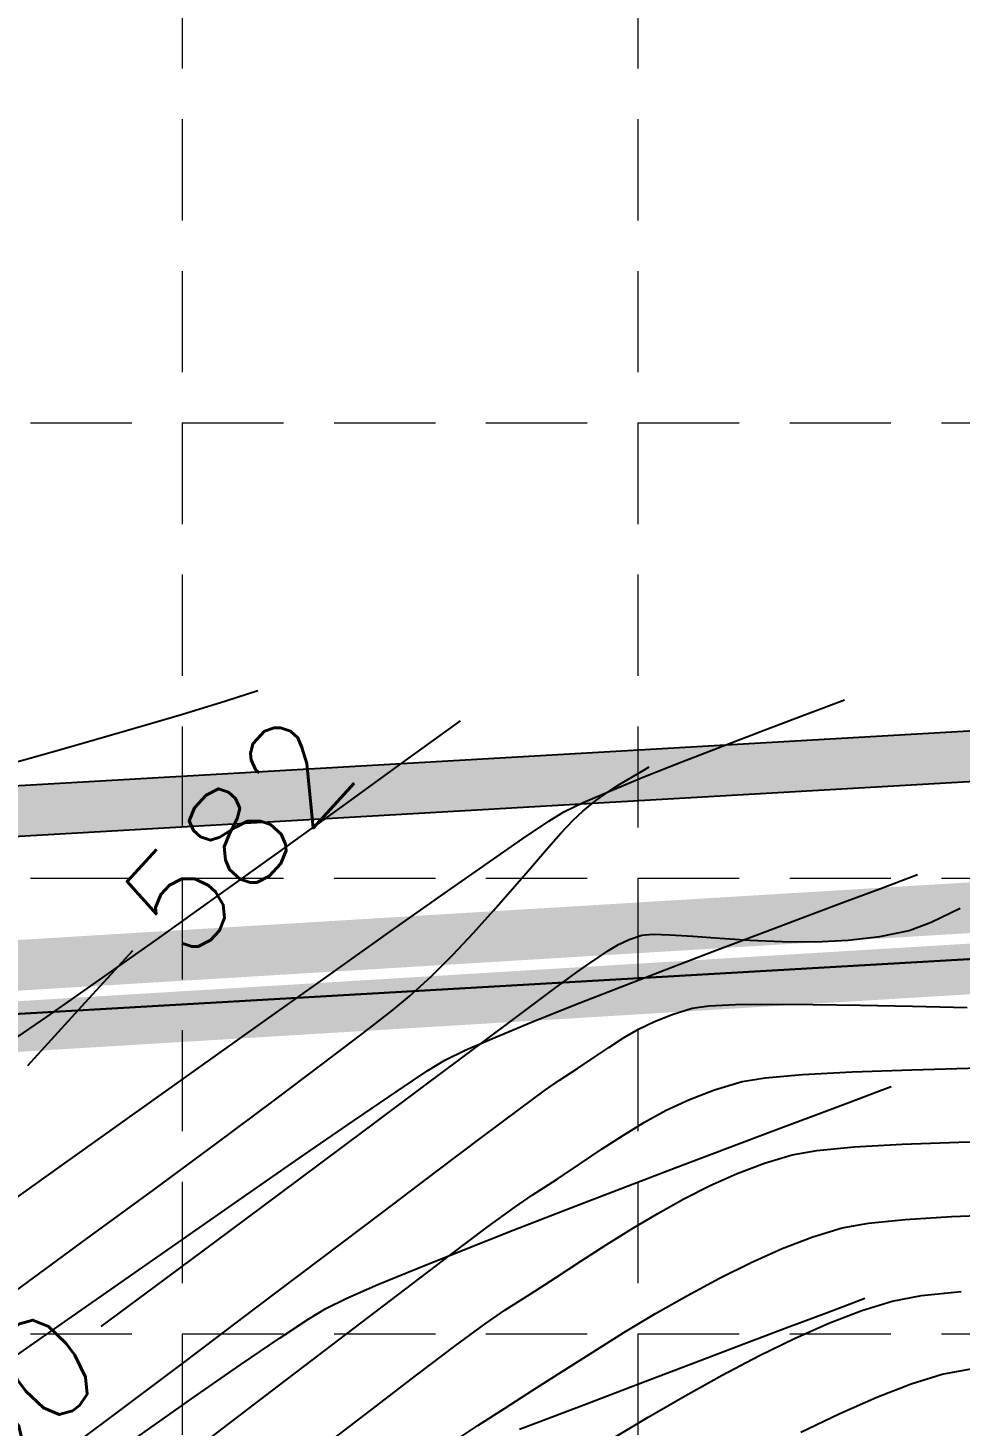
# Model space of a CAD drawing. Header units: inches. Extents: x 2547543 to 2548696, y 7125653 to 7126375.
# Drawn here: x 2547987.5 to 2548024.3, y 7125884.7 to 7125940 of the extents above; entities that cross this region are included whole.
import ezdxf

# ---------------------------------------------------------------- set-up
doc = ezdxf.new("R2010")
doc.units = ezdxf.units.IN
doc.header["$MEASUREMENT"] = 0
doc.linetypes.add('HIDDEN', pattern=[0.375, 0.25, -0.125])
doc.linetypes.add('XHFH001GR$0$HIDDEN2', pattern=[0.1875, 0.125, -0.0625])
for name, color, linetype in [('CONT-MJR', 6, 'Continuous'), ('CONT-MNR', 14, 'Continuous'), ('GRID', 254, 'HIDDEN'), ('LIMITS OF DISTURBANCE', 1, 'HIDDEN'), ('SILT FENCE', 200, 'Continuous'), ('V-AREA', 6, 'Continuous'), ('V-PROP-SUBD-N', 7, 'Continuous'), ('V-TOPO-MAJR-E', 6, 'Continuous'), ('V-TOPO-MINR-E', 14, 'Continuous'), ('XHFH001GR$0$C-GRAD-WALL-N', 7, 'XHFH001GR$0$HIDDEN2')]:
    doc.layers.add(name, color=color, linetype=linetype)
doc.styles.add('L80', font='simplex', dxfattribs={"height": 3.2})

msp = doc.modelspace()

# ---------------------------------------------------------------- linework, layer by layer
at = {"layer": 'CONT-MJR', "color": 35, "extrusion": (-0.4347600697752576, 0.9005463240328135, 0), "elevation": 5309428.501284964}
msp.add_lwpolyline([(-5392671.701529884, 580), (-5392672.969136029, 580)], dxfattribs=at)
at = {"layer": 'CONT-MJR', "color": 35, "extrusion": (0.2113056556409328, -0.9774200324804867, 0), "elevation": -6426590.10635131}
msp.add_lwpolyline([(3996230.744681876, 580), (3996231.922629985, 580)], dxfattribs=at)
at = {"layer": 'CONT-MJR', "color": 35, "extrusion": (0.3517979490255515, -0.9360759600916025, 0), "elevation": -5773998.705959109}
msp.add_lwpolyline([(4892020.944158146, 580), (4892021.875903749, 580)], dxfattribs=at)
at = {"layer": 'CONT-MJR', "color": 35, "extrusion": (-0.5218740527791674, 0.8530225513055603, 0), "elevation": 4748815.872571632}
msp.add_lwpolyline([(-5892334.501650505, 580.0000000000005), (-5892334.960147118, 580.0000000000005)], dxfattribs=at)
at = {"layer": 'CONT-MJR', "color": 35, "extrusion": (0.4333547295480655, -0.9012234342150248, 0), "elevation": -5317838.918176981}
msp.add_lwpolyline([(5384371.153113659, 580.0000000000009), (5384371.624703664, 580.0000000000009)], dxfattribs=at)
at = {"layer": 'CONT-MJR', "color": 35}
for points, elevation in [([(2548011.240538607, 7125903.961651502), (2548011.745017181, 7125904.128464855)], 580), ([(2548011.745017181, 7125904.128464855), (2548012.169217642, 7125904.165536607)], 580), ([(2548016.012407796, 7125903.928513281), (2548017.286728363, 7125903.876377023)], 580), ([(2548017.286728363, 7125903.876377023), (2548018.597228523, 7125903.868467456)], 580), ([(2548018.597228523, 7125903.868467456), (2548019.899293466, 7125903.925474013)], 580), ([(2548019.899293466, 7125903.925474013), (2548021.148308382, 7125904.068086124)], 580), ([(2548000.828652883, 7125896.432211549), (2548003.185428371, 7125898.193994399)], 580), ([(2547998.229898332, 7125894.492767653), (2548000.828652883, 7125896.432211549)], 580), ([(2547995.439964585, 7125892.415454492), (2547998.229898332, 7125894.492767653)], 580), ([(2548022.797217581, 7125889.882045952), (2548024.35780469, 7125890.043235066)], 575), ([(2548021.635331913, 7125889.664657511), (2548022.797217581, 7125889.882045952)], 575), ([(2548019.134973253, 7125888.795281838), (2548020.427776396, 7125889.291898263)], 575), ([(2548014.916180417, 7125886.738806086), (2548016.362065028, 7125887.501084089)], 575), ([(2548010.546127404, 7125884.203075462), (2548011.991101369, 7125885.072150113)], 575)]:
    msp.add_lwpolyline(points, dxfattribs=dict(at, elevation=elevation))
at = {"layer": 'CONT-MJR', "color": 35, "extrusion": (-0.0323900174540722, -0.9994753057326253, 0), "elevation": -7204695.403105236}
msp.add_lwpolyline([(2315867.081541475, 580), (2315867.765354372, 580)], dxfattribs=at)
at = {"layer": 'CONT-MJR', "color": 35, "extrusion": (-0.0674114161035524, -0.997725263275875, 0), "elevation": -7281459.742188994}
msp.add_lwpolyline([(2061849.504938281, 580.0000000000009), (2061850.405078796, 580.0000000000009)], dxfattribs=at)
at = {"layer": 'CONT-MJR', "color": 35, "extrusion": (-0.07331596851811906, -0.997308763001835, 0), "elevation": -7293536.68193019}
msp.add_lwpolyline([(2018713.882495819, 580.0000000000009), (2018714.953495086, 580.0000000000009)], dxfattribs=at)
at = {"layer": 'CONT-MJR', "color": 35, "extrusion": (-0.06327626065202714, -0.9979960495101655, 0), "elevation": -7272852.895191878}
msp.add_lwpolyline([(2092008.164186979, 580), (2092009.360109714, 580)], dxfattribs=at)
at = {"layer": 'CONT-MJR', "color": 35, "extrusion": (0.5477547637077868, -0.8366389417397607, 0), "elevation": -4566123.523727225}
msp.add_lwpolyline([(6035011.307177196, 580), (6035011.857019774, 580)], dxfattribs=at)
at = {"layer": 'CONT-MJR', "color": 35, "extrusion": (0.5590103361976035, -0.8291606864922156, 0), "elevation": -4484154.888877494}
msp.add_lwpolyline([(6096163.308250564, 580), (6096163.794017123, 580)], dxfattribs=at)
at = {"layer": 'CONT-MJR', "color": 35, "extrusion": (0.5956582478017615, -0.8032379795712696, 0), "elevation": -4206052.980610785}
msp.add_lwpolyline([(6291259.344050208, 580), (6291260.440687278, 580)], dxfattribs=at)
at = {"layer": 'CONT-MJR', "color": 35, "extrusion": (-0.5835900778920885, 0.8120484104940457, 0), "elevation": 4299585.061511949}
msp.add_lwpolyline([(-6227712.895364149, 580), (-6227713.36932867, 580)], dxfattribs=at)
at = {"layer": 'CONT-MJR', "color": 35, "extrusion": (0.598265907792944, -0.801297637318796, 0), "elevation": -4185581.952552832}
msp.add_lwpolyline([(6304895.610616269, 580), (6304897.265480855, 580)], dxfattribs=at)
at = {"layer": 'CONT-MJR', "color": 35, "extrusion": (-0.5990380774661885, 0.8007205391056313, 0), "elevation": 4179502.114094553}
msp.add_lwpolyline([(-6308925.416426188, 580.0000000000009), (-6308927.565013206, 580.0000000000009)], dxfattribs=at)
at = {"layer": 'CONT-MJR', "color": 35, "extrusion": (-0.5990890946993678, 0.8006823693652134, 0), "elevation": 4179100.128173343}
msp.add_lwpolyline([(-6309189.125618867, 580), (-6309191.703415798, 580)], dxfattribs=at)
at = {"layer": 'CONT-MJR', "color": 35, "extrusion": (0.5960744187501635, -0.8029291919662995, 0), "elevation": -4202792.1383247}
msp.add_lwpolyline([(6293418.449834188, 580), (6293422.099362817, 580)], dxfattribs=at)
at = {"layer": 'CONT-MJR', "color": 35, "extrusion": (0.5946633791142798, -0.8039747916075395, 0), "elevation": -4213838.285026281}
msp.add_lwpolyline([(6286025.065828465, 580.0000000000009), (6286027.716318477, 580.0000000000009)], dxfattribs=at)
at = {"layer": 'CONT-MJR', "color": 35, "extrusion": (0.2949558152458862, -0.9555108932150563, 0), "elevation": -6057311.399715356}
msp.add_lwpolyline([(4536483.760318616, 575.0000000000009), (4536485.024098575, 575.0000000000009)], dxfattribs=at)
at = {"layer": 'CONT-MJR', "color": 35, "extrusion": (0.4049933943672184, -0.9143196107045494, 0), "elevation": -5483408.95084056}
msp.add_lwpolyline([(5215640.266167482, 575), (5215641.754641008, 575)], dxfattribs=at)
at = {"layer": 'CONT-MJR', "color": 35, "extrusion": (0.4397647384531965, -0.898113007818722, 0), "elevation": -5279324.507938476}
msp.add_lwpolyline([(5422120.692066688, 575.0000000000009), (5422122.264215939, 575.0000000000009)], dxfattribs=at)
at = {"layer": 'CONT-MJR', "color": 35, "extrusion": (0.4869757878524902, -0.8734154693188382, 0), "elevation": -4983038.13902035}
msp.add_lwpolyline([(5695608.277944963, 575.0000000000005), (5695609.952624826, 575.0000000000005)], dxfattribs=at)
at = {"layer": 'CONT-MJR', "color": 35, "extrusion": (-0.5030188130785705, 0.8642754616955326, 0), "elevation": 4877029.643248066}
msp.add_lwpolyline([(-5786638.491142141, 575), (-5786640.183181099, 575)], dxfattribs=at)
at = {"layer": 'CONT-MNR', "color": 35, "extrusion": (0.5078202260944378, -0.8614630682562046, 0), "elevation": -4844776.917851213}
msp.add_lwpolyline([(5813699.091391183, 581), (5813699.686274259, 581)], dxfattribs=at)
at = {"layer": 'CONT-MNR', "color": 35}
for points, elevation in [([(2548011.859857641, 7125910.6777979), (2548012.036015042, 7125910.785080907)], 581), ([(2548015.438394483, 7125901.381345621), (2548016.826800257, 7125901.398382781)], 579), ([(2548016.826800257, 7125901.398382781), (2548018.493670653, 7125901.388438777)], 579), ([(2548018.493670653, 7125901.388438777), (2548020.382479841, 7125901.35916972)], 579), ([(2548022.436701992, 7125901.318231713), (2548024.599811272, 7125901.273280865)], 579), ([(2548011.614180091, 7125900.411308795), (2548012.244459626, 7125900.721191627)], 579), ([(2547999.113454368, 7125899.026529328), (2548000.69305603, 7125900.228934228)], 581), ([(2548010.438241764, 7125899.694021719), (2548011.021003516, 7125900.068403326)], 579), ([(2547997.178735644, 7125897.572756266), (2547999.113454368, 7125899.026529328)], 581), ([(2548008.485564065, 7125898.397485051), (2548009.197210176, 7125898.857016082)], 579), ([(2548014.607575143, 7125898.013181219), (2548015.701143074, 7125898.342941917)], 578), ([(2548011.010612403, 7125896.226170056), (2548011.845250088, 7125896.736481444)], 578), ([(2548020.13252162, 7125895.759195963), (2548022.022469383, 7125895.868186835)], 577), ([(2548022.022469383, 7125895.868186835), (2548024.261610586, 7125895.951047225)], 577), ([(2548024.261610586, 7125895.951047225), (2548026.780195332, 7125896.010937719)], 577), ([(2548008.40115791, 7125894.487458091), (2548009.314562988, 7125895.09834005)], 578), ([(2548001.501705216, 7125893.178521778), (2548003.637649383, 7125894.794686517)], 579), ([(2548007.409503685, 7125893.849689266), (2548008.40115791, 7125894.487458091)], 578), ([(2548014.447090686, 7125894.236863617), (2548015.507544989, 7125894.710437938)], 577), ([(2548005.634804084, 7125892.583204145), (2548006.724576172, 7125893.380509648)], 578), ([(2547999.098570544, 7125891.359783403), (2548001.501705216, 7125893.178521778)], 579), ([(2548011.345501529, 7125892.523373662), (2548012.36787988, 7125893.13316104)], 577), ([(2548019.657268967, 7125892.55741898), (2548020.693441408, 7125892.746967692)], 576), ([(2548010.332193313, 7125891.888522813), (2548011.345501529, 7125892.523373662)], 577), ([(2548002.417789374, 7125890.155042348), (2548004.184453218, 7125891.495479472)], 578), ([(2548008.325543587, 7125890.584312455), (2548009.326144307, 7125891.238778931)], 577), ([(2548013.548433989, 7125889.892484427), (2548014.809300632, 7125890.572036277)], 576), ([(2548000.37907835, 7125888.599599494), (2548002.417789374, 7125890.155042348)], 578), ([(2548006.333443306, 7125889.301893479), (2548007.328580228, 7125889.935293823)], 577), ([(2547993.695521079, 7125887.281810548), (2547996.479443216, 7125889.380277591)], 579), ([(2548011.035701888, 7125888.417932406), (2548012.287346281, 7125889.16947842)], 576), ([(2547998.112585943, 7125886.866857626), (2548000.37907835, 7125888.599599494)], 578), ([(2548022.378069537, 7125886.388829232), (2548023.61339486, 7125886.771896042)], 574), ([(2548021.020242683, 7125885.86623353), (2548022.378069537, 7125886.388829232)], 574), ([(2547987.838083767, 7125882.895217577), (2547990.79800198, 7125885.106188476)], 579), ([(2548005.257382926, 7125884.754097693), (2548006.316845053, 7125885.424631406)], 576)]:
    msp.add_lwpolyline(points, dxfattribs=dict(at, elevation=elevation))
at = {"layer": 'CONT-MNR', "color": 35, "extrusion": (0.5394200799509398, -0.8420368028451736, 0), "elevation": -4625830.322362055}
msp.add_lwpolyline([(5989377.366026243, 581), (5989377.918672618, 581)], dxfattribs=at)
at = {"layer": 'CONT-MNR', "color": 35, "extrusion": (0.5134141399170362, -0.8581409679844274, 0), "elevation": -4806850.573159136}
msp.add_lwpolyline([(5845095.516010588, 581), (5845096.070750784, 581)], dxfattribs=at)
at = {"layer": 'CONT-MNR', "color": 35, "extrusion": (0.6242650918951267, -0.7812125799301807, 0), "elevation": -3976216.456044488}
msp.add_lwpolyline([(6438993.258727072, 581.0000000000005), (6438993.925816417, 581.0000000000005)], dxfattribs=at)
at = {"layer": 'CONT-MNR', "color": 35, "extrusion": (-0.5799534976930053, 0.8146495814236017, 0), "elevation": 4327391.882839642}
msp.add_lwpolyline([(-6208431.329599555, 581.0000000000009), (-6208431.919276019, 581.0000000000009)], dxfattribs=at)
at = {"layer": 'CONT-MNR', "color": 35, "extrusion": (0.6887678639095358, -0.7249819512549919, 0), "elevation": -3411168.441452823}
msp.add_lwpolyline([(6755357.446686236, 581.0000000000009), (6755357.97388177, 581.0000000000009)], dxfattribs=at)
at = {"layer": 'CONT-MNR', "color": 35, "extrusion": (0.7323132911932247, -0.6809678726208361, 0), "elevation": -2986573.99525953}
msp.add_lwpolyline([(6953509.211579008, 581), (6953509.915093412, 581)], dxfattribs=at)
at = {"layer": 'CONT-MNR', "color": 35, "extrusion": (0.7503046297825262, -0.6610922496345772, 0), "elevation": -2799100.046886062}
msp.add_lwpolyline([(7031069.726491836, 581.0000000000005), (7031070.58080041, 581.0000000000005)], dxfattribs=at)
at = {"layer": 'CONT-MNR', "color": 35, "extrusion": (0.7569277813781389, -0.6534985338759134, 0), "elevation": -2728112.087586265}
msp.add_lwpolyline([(7058915.865569453, 581), (7058916.843881448, 581)], dxfattribs=at)
at = {"layer": 'CONT-MNR', "color": 35, "extrusion": (0.7568549875951773, -0.6535828392425126, 0), "elevation": -2728898.318862472}
msp.add_lwpolyline([(7058610.879374882, 581), (7058611.954551125, 581)], dxfattribs=at)
at = {"layer": 'CONT-MNR', "color": 35, "extrusion": (0.751786030542863, -0.6594071308991173, 0), "elevation": -2783317.409704495}
msp.add_lwpolyline([(7037329.157000971, 581), (7037330.301894018, 581)], dxfattribs=at)
at = {"layer": 'CONT-MNR', "color": 35, "extrusion": (0.7421336808927046, -0.6702518927124679, 0), "elevation": -2885190.396897609}
msp.add_lwpolyline([(6996178.758630553, 581.0000000000009), (6996179.946284257, 581.0000000000009)], dxfattribs=at)
at = {"layer": 'CONT-MNR', "color": 35, "extrusion": (0.7275106484558468, -0.6860963900089794, 0), "elevation": -3035356.328038818}
msp.add_lwpolyline([(6932347.085951814, 581.0000000000009), (6932348.289785953, 581.0000000000009)], dxfattribs=at)
at = {"layer": 'CONT-MNR', "color": 35, "extrusion": (0.7393023503403285, -0.6733736219820807, 0), "elevation": -2914659.268057806}
msp.add_lwpolyline([(6983944.586891189, 582), (6983947.575917468, 582)], dxfattribs=at)
at = {"layer": 'CONT-MNR', "color": 35, "extrusion": (0.7067799331954501, -0.7074334781675485, 0), "elevation": -3240224.306660327}
msp.add_lwpolyline([(6838987.810244042, 581.0000000000009), (6838989.004289852, 581.0000000000009)], dxfattribs=at)
at = {"layer": 'CONT-MNR', "color": 35, "extrusion": (0.6778255656209533, -0.7352227571223805, 0), "elevation": -3512023.826460305}
msp.add_lwpolyline([(6703467.828402357, 581.0000000000009), (6703468.987659606, 581.0000000000009)], dxfattribs=at)
at = {"layer": 'CONT-MNR', "color": 35, "extrusion": (-0.6340747251775793, 0.773271778154988, 0), "elevation": 3894634.664179699}
msp.add_lwpolyline([(-6488651.736069629, 581.0000000000005), (-6488652.642623133, 581.0000000000005)], dxfattribs=at)
at = {"layer": 'CONT-MNR', "color": 35, "extrusion": (0.7392685313198519, -0.6734107502855812, 0), "elevation": -2915010.011197537}
msp.add_lwpolyline([(6983795.037013136, 582.0000000000009), (6983798.198420413, 582.0000000000009)], dxfattribs=at)
at = {"layer": 'CONT-MNR', "color": 35, "extrusion": (0.6142318689101771, -0.789125599138129, 0), "elevation": -4058167.059876021}
msp.add_lwpolyline([(6387647.588797938, 581), (6387649.069381217, 581)], dxfattribs=at)
at = {"layer": 'CONT-MNR', "color": 35, "extrusion": (0.3687169009751313, -0.9295417402867369, 0), "elevation": -5684326.979063138}
msp.add_lwpolyline([(4995923.766561146, 579), (4995924.513241582, 579)], dxfattribs=at)
at = {"layer": 'CONT-MNR', "color": 35, "extrusion": (0.2916324859993321, -0.9565304454693795, 0), "elevation": -6073057.906935892}
msp.add_lwpolyline([(4515396.173750058, 579.0000000000009), (4515396.993953818, 579.0000000000009)], dxfattribs=at)
at = {"layer": 'CONT-MNR', "color": 35, "extrusion": (0.1405576022376882, -0.990072502624526, 0), "elevation": -6697016.170503185}
msp.add_lwpolyline([(3524317.915004625, 579), (3524318.58354055, 579)], dxfattribs=at)
at = {"layer": 'CONT-MNR', "color": 35, "extrusion": (0.04899527079671552, -0.998799010531927, 0), "elevation": -6992502.542437753}
msp.add_lwpolyline([(2894089.711856219, 579.0000000000005), (2894090.766538201, 579.0000000000005)], dxfattribs=at)
at = {"layer": 'CONT-MNR', "color": 35, "extrusion": (-0.01992475827905526, -0.9998014822991218, 0), "elevation": -7175255.431826234}
msp.add_lwpolyline([(2405532.693229873, 579.0000000000005), (2405534.747859904, 579.0000000000005)], dxfattribs=at)
at = {"layer": 'CONT-MNR', "color": 35, "extrusion": (-0.5004758881885585, 0.8657504752189706, 0), "elevation": 4894033.291732104}
msp.add_lwpolyline([(-5772282.918174032, 579), (-5772283.603332853, 579)], dxfattribs=at)
at = {"layer": 'CONT-MNR', "color": 35, "extrusion": (-0.5594372813669887, 0.8288726851674587, 0), "elevation": 4481011.581153072}
msp.add_lwpolyline([(-6098469.483186942, 579.0000000000005), (-6098470.205897532, 579.0000000000005)], dxfattribs=at)
at = {"layer": 'CONT-MNR', "color": 35, "extrusion": (0.558893041423012, -0.8292397531769298, 0), "elevation": -4485013.999553179}
msp.add_lwpolyline([(6095525.802857595, 579), (6095526.577056514, 579)], dxfattribs=at)
at = {"layer": 'CONT-MNR', "color": 35, "extrusion": (0.03679443056091606, -0.9993228556776325, 0), "elevation": -7027320.515320004}
msp.add_lwpolyline([(2808488.058426545, 578.0000000000009), (2808490.416457492, 578.0000000000009)], dxfattribs=at)
at = {"layer": 'CONT-MNR', "color": 35, "extrusion": (0.02597462986333963, -0.9996626023831554, 0), "elevation": -7057310.61057491}
msp.add_lwpolyline([(2732255.293752346, 578.0000000000009), (2732257.972432862, 578.0000000000009)], dxfattribs=at)
at = {"layer": 'CONT-MNR', "color": 35, "extrusion": (0.5726351512647965, -0.8198103338796991, 0), "elevation": -4382805.91988007}
msp.add_lwpolyline([(6169422.916785707, 579.0000000000009), (6169423.594020005, 579.0000000000009)], dxfattribs=at)
at = {"layer": 'CONT-MNR', "color": 35, "extrusion": (0.1602888983143924, -0.9870701439498403, 0), "elevation": -6625342.873515609}
msp.add_lwpolyline([(3657272.619804261, 578), (3657273.54875967, 578)], dxfattribs=at)
at = {"layer": 'CONT-MNR', "color": 35, "extrusion": (0.08533971723821708, -0.9963519120580344, 0), "elevation": -6882455.569773551}
msp.add_lwpolyline([(3146843.391748983, 578), (3146844.873171268, 578)], dxfattribs=at)
at = {"layer": 'CONT-MNR', "color": 35, "extrusion": (0.05397001602010379, -0.9985425566147844, 0), "elevation": -6977996.44710404}
msp.add_lwpolyline([(2928889.36457401, 578.0000000000009), (2928891.323276658, 578.0000000000009)], dxfattribs=at)
at = {"layer": 'CONT-MNR', "color": 35, "extrusion": (0.5935711994936009, -0.8047814803608044, 0), "elevation": -4222366.625584652}
msp.add_lwpolyline([(6280316.146886086, 579), (6280317.423239475, 579)], dxfattribs=at)
at = {"layer": 'CONT-MNR', "color": 35, "extrusion": (0.3582954023947678, -0.9336082715051166, 0), "elevation": -5739855.407878981}
msp.add_lwpolyline([(4932022.949373934, 578.0000000000009), (4932024.009604856, 578.0000000000009)], dxfattribs=at)
at = {"layer": 'CONT-MNR', "color": 35, "extrusion": (-0.5972937185181841, 0.8020225768759384, 0), "elevation": 4193228.024195123}
msp.add_lwpolyline([(-6299802.337068149, 581.0000000000009), (-6299805.122173477, 581.0000000000009)], dxfattribs=at)
at = {"layer": 'CONT-MNR', "color": 35, "extrusion": (0.5998661882836732, -0.8001003413035247, 0), "elevation": -4172969.63474731}
msp.add_lwpolyline([(6313244.20583937, 579), (6313246.015574404, 579)], dxfattribs=at)
at = {"layer": 'CONT-MNR', "color": 35, "extrusion": (0.4795245687658196, -0.8775284542110043, 0), "elevation": -5031342.866728053}
msp.add_lwpolyline([(5652995.455504664, 578), (5652996.435957471, 578)], dxfattribs=at)
at = {"layer": 'CONT-MNR', "color": 35, "extrusion": (-0.423718398890644, 0.9057939712989643, 0), "elevation": 5374954.865883405}
msp.add_lwpolyline([(-5327348.302602282, 578), (-5327349.309574606, 578)], dxfattribs=at)
at = {"layer": 'CONT-MNR', "color": 35, "extrusion": (-0.6024194014709043, 0.798179719569119, 0), "elevation": 4152777.882563503}
msp.add_lwpolyline([(-6326542.106119768, 579), (-6326544.383245796, 579)], dxfattribs=at)
at = {"layer": 'CONT-MNR', "color": 35, "extrusion": (-0.5481327107336514, 0.8363913745512799, 0), "elevation": 4563389.957289985}
msp.add_lwpolyline([(-6037070.248182116, 578), (-6037071.246395194, 578)], dxfattribs=at)
at = {"layer": 'CONT-MNR', "color": 35, "extrusion": (0.5946292894118189, -0.8040000050830818, 0), "elevation": -4214107.92366158}
msp.add_lwpolyline([(6285851.289329419, 581.0000000000009), (6285854.369674604, 581.0000000000009)], dxfattribs=at)
at = {"layer": 'CONT-MNR', "color": 35, "extrusion": (0.5590751070990387, -0.8291170150359951, 0), "elevation": -4483672.292966682}
msp.add_lwpolyline([(6096508.442455357, 578.0000000000009), (6096509.481093558, 578.0000000000009)], dxfattribs=at)
at = {"layer": 'CONT-MNR', "color": 35, "extrusion": (0.1712407581198116, -0.9852292133095486, 0), "elevation": -6584315.889417456}
msp.add_lwpolyline([(3730625.192754386, 577.0000000000005), (3730626.189792604, 577.0000000000005)], dxfattribs=at)
at = {"layer": 'CONT-MNR', "color": 35, "extrusion": (0.0935924841200835, -0.9956105899980332, 0), "elevation": -6856141.747286895}
msp.add_lwpolyline([(3203764.635660906, 577.0000000000005), (3203766.113150636, 577.0000000000005)], dxfattribs=at)
at = {"layer": 'CONT-MNR', "color": 35, "extrusion": (0.3541984836034275, -0.9351702701717118, 0), "elevation": -5761421.652604965}
msp.add_lwpolyline([(4906809.451347362, 577), (4906810.602761357, 577)], dxfattribs=at)
at = {"layer": 'CONT-MNR', "color": 35, "extrusion": (0.2901096180846236, -0.9569934218659989, 0), "elevation": -6080230.634940217}
msp.add_lwpolyline([(4505725.821264666, 577.0000000000005), (4505726.965361237, 577.0000000000005)], dxfattribs=at)
at = {"layer": 'CONT-MNR', "color": 35, "extrusion": (-0.5923577157811266, 0.805675081254575, 0), "elevation": 4231832.291533962}
msp.add_lwpolyline([(-6273929.071968061, 581), (-6273932.377716704, 581)], dxfattribs=at)
at = {"layer": 'CONT-MNR', "color": 35, "extrusion": (0.5651309691594911, -0.8250012046638807, 0), "elevation": -4438913.113542201}
msp.add_lwpolyline([(6129171.649521634, 578), (6129172.479735589, 578)], dxfattribs=at)
at = {"layer": 'CONT-MNR', "color": 35, "extrusion": (0.4514219113666188, -0.8923106286143344, 0), "elevation": -5208281.614039601}
msp.add_lwpolyline([(5490403.997420192, 577), (5490405.169603243, 577)], dxfattribs=at)
at = {"layer": 'CONT-MNR', "color": 35, "extrusion": (0.4859792919731779, -0.8739703243092691, 0), "elevation": -4989537.886100786}
msp.add_lwpolyline([(5689923.695030142, 577.0000000000009), (5689924.877289291, 577.0000000000009)], dxfattribs=at)
at = {"layer": 'CONT-MNR', "color": 35, "extrusion": (0.1010042212901159, -0.9948859971281018, 0), "elevation": -6832090.065022711}
msp.add_lwpolyline([(3254735.356201849, 576), (3254736.821431238, 576)], dxfattribs=at)
at = {"layer": 'CONT-MNR', "color": 35, "extrusion": (0.06086414505144893, -0.9981460593756588, 0), "elevation": -6957598.722835793}
msp.add_lwpolyline([(2977009.64817988, 576), (2977011.470239221, 576)], dxfattribs=at)
at = {"layer": 'CONT-MNR', "color": 35, "extrusion": (0.03690716872708411, -0.9993186983623146, 0), "elevation": -7026997.772709029}
msp.add_lwpolyline([(2809284.532453862, 576.0000000000009), (2809286.652906417, 576.0000000000009)], dxfattribs=at)
at = {"layer": 'CONT-MNR', "color": 35, "extrusion": (0.5999864167856797, -0.800010187230563, 0), "elevation": -4172017.888898209}
msp.add_lwpolyline([(6313867.409444952, 578.0000000000005), (6313869.222360449, 578.0000000000005)], dxfattribs=at)
at = {"layer": 'CONT-MNR', "color": 35, "extrusion": (0.357159949143855, -0.9340432381466927, 0), "elevation": -5745841.270233367}
msp.add_lwpolyline([(4925041.453868921, 576.0000000000009), (4925042.740979753, 576.0000000000009)], dxfattribs=at)
at = {"layer": 'CONT-MNR', "color": 35, "extrusion": (-0.293067129403195, 0.9560918667488869, 0), "elevation": 6066267.110855982}
msp.add_lwpolyline([(-4524504.530105074, 576.0000000000005), (-4524505.746869519, 576.0000000000005)], dxfattribs=at)
at = {"layer": 'CONT-MNR', "color": 35, "extrusion": (0.5902654442471852, -0.8072092079056539, 0), "elevation": -4248095.399084921}
msp.add_lwpolyline([(6262925.248487717, 581), (6262928.709799364, 581)], dxfattribs=at)
at = {"layer": 'CONT-MNR', "color": 35, "extrusion": (0.5425277289142987, -0.8400378940018677, 0), "elevation": -4603652.956144692}
msp.add_lwpolyline([(6006417.978496415, 577.0000000000005), (6006419.176119774, 577.0000000000005)], dxfattribs=at)
at = {"layer": 'CONT-MNR', "color": 35, "extrusion": (-0.4065090717926877, 0.913646744945905, 0), "elevation": 5474755.649945945}
msp.add_lwpolyline([(-5224725.99419786, 576), (-5224727.342017881, 576)], dxfattribs=at)
at = {"layer": 'CONT-MNR', "color": 35, "extrusion": (-0.602951288020432, 0.7977780043812327, 0), "elevation": 4148560.050087462}
msp.add_lwpolyline([(-6329299.726670107, 579), (-6329303.009697858, 579)], dxfattribs=at)
at = {"layer": 'CONT-MNR', "color": 35, "extrusion": (0.4447449321970594, -0.8956572699894938, 0), "elevation": -5249139.022394374}
msp.add_lwpolyline([(5451351.707294944, 576.0000000000005), (5451353.104013579, 576.0000000000005)], dxfattribs=at)
at = {"layer": 'CONT-MNR', "color": 35, "extrusion": (-0.5455746963706543, 0.8380621997680534, 0), "elevation": 4581810.669837016}
msp.add_lwpolyline([(-6023093.864633698, 577.0000000000009), (-6023095.054239146, 577.0000000000009)], dxfattribs=at)
at = {"layer": 'CONT-MNR', "color": 35, "extrusion": (0.4973749939370967, -0.8675356565617767, 0), "elevation": -4914645.343259412}
msp.add_lwpolyline([(5754730.595096183, 576.0000000000005), (5754732.048739845, 576.0000000000005)], dxfattribs=at)
at = {"layer": 'CONT-MNR', "color": 35, "extrusion": (0.5639425030473632, -0.825814054891702, 0), "elevation": -4447730.469643503}
msp.add_lwpolyline([(6122770.339466739, 577.0000000000009), (6122771.291458792, 577.0000000000009)], dxfattribs=at)
at = {"layer": 'CONT-MNR', "color": 35, "extrusion": (0.5916498461342568, -0.8061950505735633, 0), "elevation": -4237329.163306253}
msp.add_lwpolyline([(6270218.9931475, 577), (6270220.452443693, 577)], dxfattribs=at)
at = {"layer": 'CONT-MNR', "color": 35, "extrusion": (0.5274370435865252, -0.8495941178308064, 0), "elevation": -4710197.4764976}
msp.add_lwpolyline([(5923231.257446121, 576.0000000000009), (5923232.708182037, 576.0000000000009)], dxfattribs=at)
at = {"layer": 'CONT-MNR', "color": 35, "extrusion": (-0.6028680513187864, 0.7978409068850062, 0), "elevation": 4149214.43602478}
msp.add_lwpolyline([(-6328870.363966955, 577), (-6328872.271117253, 577)], dxfattribs=at)
at = {"layer": 'CONT-MNR', "color": 35, "extrusion": (0.6004384381980611, -0.7996709835515311, 0), "elevation": -4168451.936245606}
msp.add_lwpolyline([(6316209.631457127, 579), (6316213.254846193, 579)], dxfattribs=at)
at = {"layer": 'CONT-MNR', "color": 35, "extrusion": (0.5358024418052523, -0.8443433800033784, 0), "elevation": -4651466.191976553}
msp.add_lwpolyline([(5969461.78818387, 576.0000000000009), (5969463.213865235, 576.0000000000009)], dxfattribs=at)
at = {"layer": 'CONT-MNR', "color": 35, "extrusion": (-0.6072042361435953, 0.7945457920153332, 0), "elevation": 4114688.176790984}
msp.add_lwpolyline([(-6351366.786721358, 578), (-6351369.870254135, 578)], dxfattribs=at)
at = {"layer": 'CONT-MNR', "color": 35, "extrusion": (0.6082818722244722, -0.793721086984018, 0), "elevation": -4106062.634879512}
msp.add_lwpolyline([(6356949.030847874, 577), (6356951.325789904, 577)], dxfattribs=at)
at = {"layer": 'CONT-MNR', "color": 35, "extrusion": (-0.5400120423134991, 0.8416572902057012, 0), "elevation": 4621599.321609885}
msp.add_lwpolyline([(-5992613.360786006, 576.0000000000009), (-5992614.745349753, 576.0000000000009)], dxfattribs=at)
at = {"layer": 'CONT-MNR', "color": 35, "extrusion": (0.1904274949077181, -0.9817012626981647, 0), "elevation": -6510278.288149997}
msp.add_lwpolyline([(3858362.765622684, 574), (3858363.989837938, 574)], dxfattribs=at)
at = {"layer": 'CONT-MNR', "color": 35, "extrusion": (0.5398760186567698, -0.8417445482326067, 0), "elevation": -4622567.701663072}
msp.add_lwpolyline([(5991865.078520875, 576), (5991866.405796878, 576)], dxfattribs=at)
at = {"layer": 'CONT-MNR', "color": 35, "extrusion": (0.4034146670734867, -0.9150172710883592, 0), "elevation": -5492399.587830668}
msp.add_lwpolyline([(5206168.520955076, 574.0000000000005), (5206170.114948501, 574.0000000000005)], dxfattribs=at)
at = {"layer": 'CONT-MNR', "color": 35, "extrusion": (0.6063253116707384, -0.7952167103547196, 0), "elevation": -4121708.559462743}
msp.add_lwpolyline([(6346809.91298716, 578.0000000000009), (6346813.169027609, 578.0000000000009)], dxfattribs=at)
at = {"layer": 'CONT-MNR', "color": 35, "extrusion": (-0.6108773325223451, 0.7917252582874846, 0), "elevation": 4085227.35289179}
msp.add_lwpolyline([(-6370355.987304052, 577), (-6370358.609806523, 577)], dxfattribs=at)
at = {"layer": 'CONT-MNR', "color": 35, "extrusion": (0.4357878641739455, -0.9000494083319598, 0), "elevation": -5303252.776304954}
msp.add_lwpolyline([(5398716.09252833, 574), (5398717.800700445, 574)], dxfattribs=at)
at = {"layer": 'CONT-MNR', "color": 35, "extrusion": (0.5621518475520181, -0.8270340381712549, 0), "elevation": -4460983.380714327}
msp.add_lwpolyline([(6113115.353106111, 576), (6113116.357253766, 576)], dxfattribs=at)
at = {"layer": 'GRID', "color": 252, "linetype": 'HIDDEN', "lineweight": 0, "ltscale": 16}
for p, q in [((2547993.583313596, 7126356.376313465), (2547993.583313596, 7125726.296813901)), ((2548011.583313596, 7126356.376313465), (2548011.583313596, 7125726.296813901)), ((2547561.583313602, 7125924.376313471), (2548677.583313586, 7125924.376313471)), ((2547561.583313602, 7125906.376313471), (2548677.583313586, 7125906.376313471)), ((2547561.583313602, 7125888.376313471), (2548677.583313586, 7125888.376313471))]:
    msp.add_line(p, q, dxfattribs=at)
at = {"layer": 'LIMITS OF DISTURBANCE', "color": 1, "ltscale": 60, "const_width": 2}
msp.add_lwpolyline([(2547967.954697454, 7126013.196141268), (2547973.363180194, 7125907.08563582), (2547973.905160983, 7125899.71725772), (2547973.905160983, 7125899.71725772), (2548217.576583167, 7125914.470785707), (2548235.181018622, 7125907.431437847), (2548305.145239341, 7125928.501275192), (2548299.352715652, 7125944.690279533), (2548299.352715652, 7125944.690279533), (2548297.334525043, 7126023.04580101), (2548289.109176521, 7126123.768545461), (2548242.752504996, 7126178.872915617), (2548190.989095759, 7126165.783801441), (2548158.767342761, 7126105.378208232), (2548157.321084304, 7126106.061658075, 0.5593995445289427), (2548084.211959569, 7126057.953686372), (2548033.93825647, 7126055.827996069), (2548036.387905852, 7126016.034942284), (2547967.954697454, 7126013.196141268)], format="xyb", close=True, dxfattribs=at)
at = {"layer": 'SILT FENCE', "ltscale": 60, "const_width": 2}
msp.add_lwpolyline([(2547975.841348776, 7125907.322654696), (2547976.012900911, 7125902.263686043), (2548118.600467875, 7125910.896980291), (2548218.604574398, 7125916.866866249), (2548235.222198039, 7125910.071090102), (2548302.284378363, 7125930.185571211), (2548299.393388013, 7125938.306453394)], dxfattribs=at)
at = {"layer": 'V-AREA', "color": 7}
for p, q in [((2548048.266710839, 7125904.527087063), (2547975.737416676, 7125900.366204984)), ((2547975.737416675, 7125900.366204984), (2548048.266710839, 7125904.527087063))]:
    msp.add_line(p, q, dxfattribs=at)
at = {"layer": 'V-PROP-SUBD-N'}
msp.add_line((2547975.737416676, 7125900.366204983), (2548233.222309056, 7125915.13767473), dxfattribs=at)
at = {"layer": 'V-TOPO-MAJR-E', "color": 35, "extrusion": (0.5862127624046685, -0.8101571435183965, 0), "elevation": -4279436.193932086}
msp.add_lwpolyline([(6241582.155456921, 580), (6241585.009388251, 580)], dxfattribs=at)
at = {"layer": 'V-TOPO-MAJR-E', "color": 35, "elevation": 580}
for points in [[(2547999.84769412, 7125909.177392645), (2548002.257320927, 7125910.919871345)], [(2547997.394776106, 7125907.407712327), (2547999.84769412, 7125909.177392645)]]:
    msp.add_lwpolyline(points, dxfattribs=at)
at = {"layer": 'V-TOPO-MAJR-E', "color": 35, "extrusion": (0.5835096645403776, -0.8121061946494288, 0), "elevation": -4300212.443225871}
msp.add_lwpolyline([(6227277.302264418, 580), (6227280.309268292, 580)], dxfattribs=at)
at = {"layer": 'V-TOPO-MAJR-E', "color": 35, "extrusion": (-0.5811259819471167, 0.8138136107893499, 0), "elevation": 4318452.940766159}
msp.add_lwpolyline([(-6214638.972020958, 580), (-6214641.892704709, 580)], dxfattribs=at)
at = {"layer": 'V-TOPO-MAJR-E', "color": 35, "extrusion": (0.5776736557679287, -0.8162678159965127, 0), "elevation": -4344737.87283433}
msp.add_lwpolyline([(6196288.558162963, 580), (6196291.323891462, 580)], dxfattribs=at)
at = {"layer": 'V-TOPO-MAJR-E', "color": 35, "extrusion": (-0.5726666080877026, 0.8197883604817318, 0), "elevation": 4382582.838095925}
msp.add_lwpolyline([(-6169576.596367608, 580.0000000000009), (-6169579.138554699, 580.0000000000009)], dxfattribs=at)
at = {"layer": 'V-TOPO-MAJR-E', "color": 35, "extrusion": (0.5651603467067197, -0.8249810800923502, 0), "elevation": -4438711.509136532}
msp.add_lwpolyline([(6129316.459939539, 580.0000000000009), (6129318.710091583, 580.0000000000009)], dxfattribs=at)
at = {"layer": 'V-TOPO-MINR-E', "color": 35, "extrusion": (-0.3088613936525664, 0.9511070599627544, 0), "elevation": 5990529.147131786}
msp.add_lwpolyline([(-4624335.86608226, 581), (-4624337.196007032, 581)], dxfattribs=at)
at = {"layer": 'V-TOPO-MINR-E', "color": 35}
for points, elevation in [([(2547993.556663702, 7125912.852392978), (2547995.308770373, 7125913.385065413)], 581), ([(2548018.206417836, 7125912.849955419), (2548019.746384112, 7125913.427539122)], 579), ([(2548016.576736019, 7125912.233607902), (2548018.206417836, 7125912.849955419)], 579), ([(2548014.924210277, 7125911.601260165), (2548016.576736019, 7125912.233607902)], 579), ([(2548013.315712225, 7125910.975675802), (2548014.924210277, 7125911.601260165)], 579), ([(2547985.955956568, 7125910.676760851), (2547988.822372015, 7125911.482856169)], 581), ([(2548011.818113478, 7125910.379618409), (2548013.315712225, 7125910.975675802)], 579), ([(2548008.659429224, 7125908.996243997), (2548009.423100362, 7125909.367138912)], 579), ([(2548008.066853588, 7125908.628782646), (2548008.659429224, 7125908.996243997)], 579), ([(2548007.025027399, 7125907.928372243), (2548008.066853588, 7125908.628782646)], 579), ([(2548005.583679398, 7125906.93205656), (2548007.025027399, 7125907.928372243)], 579), ([(2548003.792538324, 7125905.676879364), (2548005.583679398, 7125906.93205656)], 579), ([(2548022.085836441, 7125906.315828278), (2548022.630709078, 7125906.523762393)], 578), ([(2548016.575509933, 7125904.24719712), (2548018.314327627, 7125904.901673497)], 578), ([(2547999.359791915, 7125902.538115515), (2548001.701332917, 7125904.199884426)], 579), ([(2548014.711192633, 7125903.541354704), (2548016.575509933, 7125904.24719712)], 578), ([(2548009.057189727, 7125901.356709286), (2548010.882837866, 7125902.072002977)], 578), ([(2548003.28981096, 7125898.773469717), (2548003.959334278, 7125899.187264546)], 578), ([(2548000.352683033, 7125896.793906135), (2548002.067612075, 7125897.961389706)], 578), ([(2548021.024066122, 7125897.936129984), (2548021.589756658, 7125898.152560906)], 577), ([(2547988.484846755, 7125894.784175533), (2547991.330442739, 7125896.81460264)], 579), ([(2547998.204969243, 7125895.31390063), (2548000.352683033, 7125896.793906135)], 578), ([(2548015.10931945, 7125895.707373006), (2548016.997912153, 7125896.420230723)], 577), ([(2548006.660796986, 7125892.468639255), (2548008.769158706, 7125893.287631604)], 577), ([(2548000.091031329, 7125889.78109738), (2548001.316028916, 7125890.315932199)], 577), ([(2548019.970408863, 7125889.559612606), (2548020.548804237, 7125889.781359418)], 576), ([(2547995.901857838, 7125887.154638988), (2547997.446200875, 7125888.210654968)], 577), ([(2548011.579877839, 7125886.384985153), (2548013.767038357, 7125887.215200108)], 576), ([(2547994.002643289, 7125885.835749723), (2547995.901857838, 7125887.154638988)], 577), ([(2548009.272641911, 7125885.505223253), (2548011.579877839, 7125886.384985153)], 576)]:
    msp.add_lwpolyline(points, dxfattribs=dict(at, elevation=elevation))
at = {"layer": 'V-TOPO-MINR-E', "color": 35, "extrusion": (-0.2811950578398101, 0.9596506340572417, 0), "elevation": 6121903.591494059}
msp.add_lwpolyline([(-4448952.835768393, 581.0000000000009), (-4448955.10891618, 581.0000000000009)], dxfattribs=at)
at = {"layer": 'V-TOPO-MINR-E', "color": 35, "extrusion": (0.2750516014266385, -0.9614294651988994, 0), "elevation": -6150232.860006507}
msp.add_lwpolyline([(4409704.895809962, 581.0000000000009), (4409707.551089487, 581.0000000000009)], dxfattribs=at)
at = {"layer": 'V-TOPO-MINR-E', "color": 35, "extrusion": (0.3809344735143838, -0.924602037034485, 0), "elevation": -5618005.712278878}
msp.add_lwpolyline([(5070400.408731258, 579.0000000000005), (5070401.836186285, 579.0000000000005)], dxfattribs=at)
at = {"layer": 'V-TOPO-MINR-E', "color": 35, "extrusion": (0.3996156236281112, -0.9166827986562832, 0), "elevation": -5513974.167017369}
msp.add_lwpolyline([(5183341.124636839, 579), (5183342.297545604, 579)], dxfattribs=at)
at = {"layer": 'V-TOPO-MINR-E', "color": 35, "extrusion": (-0.3506956028269194, 0.9364895056314639, 0), "elevation": 5779756.340500373}
msp.add_lwpolyline([(-4885217.575813305, 578), (-4885218.942870259, 578)], dxfattribs=at)
at = {"layer": 'V-TOPO-MINR-E', "color": 35, "extrusion": (0.3515998218997434, -0.9361503966991996, 0), "elevation": -5775035.91282727}
msp.add_lwpolyline([(4890798.266222804, 578.0000000000009), (4890799.277973585, 578.0000000000009)], dxfattribs=at)
at = {"layer": 'V-TOPO-MINR-E', "color": 35, "extrusion": (0.5769047539388467, -0.8168114255339226, 0), "elevation": -4350565.673182535}
msp.add_lwpolyline([(6192204.910954718, 579), (6192207.47116059, 579)], dxfattribs=at)
at = {"layer": 'V-TOPO-MINR-E', "color": 35, "extrusion": (0.3511001767059203, -0.9363379015702995, 0), "elevation": -5777645.162012125}
msp.add_lwpolyline([(4887712.591767373, 578.0000000000009), (4887714.240876549, 578.0000000000009)], dxfattribs=at)
at = {"layer": 'V-TOPO-MINR-E', "color": 35, "extrusion": (0.3566048352032591, -0.9342553138782013, 0), "elevation": -5748778.883513799}
msp.add_lwpolyline([(4921625.886031888, 578.0000000000005), (4921627.941810663, 578.0000000000005)], dxfattribs=at)
at = {"layer": 'V-TOPO-MINR-E', "color": 35, "extrusion": (0.3600471878063002, -0.9329340933596406, 0), "elevation": -5730592.836048062}
msp.add_lwpolyline([(4942787.224458603, 578.0000000000005), (4942789.269332442, 578.0000000000005)], dxfattribs=at)
at = {"layer": 'V-TOPO-MINR-E', "color": 35, "extrusion": (0.5798961006440199, -0.8146904396504606, 0), "elevation": -4327829.778496871}
msp.add_lwpolyline([(6208110.693695443, 579), (6208113.814080479, 579)], dxfattribs=at)
at = {"layer": 'V-TOPO-MINR-E', "color": 35, "extrusion": (-0.3716205119094698, 0.9283847236615561, 0), "elevation": 5668685.531705249}
msp.add_lwpolyline([(-5013661.990913576, 578.0000000000009), (-5013663.794442918, 578.0000000000009)], dxfattribs=at)
at = {"layer": 'V-TOPO-MINR-E', "color": 35, "extrusion": (0.5805564203117529, -0.8142200211458838, 0), "elevation": -4322795.130520343}
msp.add_lwpolyline([(6211614.13375253, 579), (6211617.441244241, 579)], dxfattribs=at)
at = {"layer": 'V-TOPO-MINR-E', "color": 35, "extrusion": (0.3820498176634677, -0.9241417298354789, 0), "elevation": -5611876.431028393}
msp.add_lwpolyline([(5077167.435112866, 578.0000000000009), (5077169.0083514, 578.0000000000009)], dxfattribs=at)
at = {"layer": 'V-TOPO-MINR-E', "color": 35, "extrusion": (0.3997780150955572, -0.9166119891460379, 0), "elevation": -5513048.699040153}
msp.add_lwpolyline([(5184309.704647075, 578.0000000000005), (5184310.974788661, 578.0000000000005)], dxfattribs=at)
at = {"layer": 'V-TOPO-MINR-E', "color": 35, "extrusion": (0.4361889758170349, -0.8998550868754848, 0), "elevation": -5300865.394822117}
msp.add_lwpolyline([(5401072.99245419, 578), (5401073.887447151, 578)], dxfattribs=at)
at = {"layer": 'V-TOPO-MINR-E', "color": 35, "extrusion": (0.580850136123222, -0.8140105155129351, 0), "elevation": -4320553.828418223}
msp.add_lwpolyline([(6213169.871178159, 579), (6213173.303781664, 579)], dxfattribs=at)
at = {"layer": 'V-TOPO-MINR-E', "color": 35, "extrusion": (-0.5534166126353144, 0.8329045880887286, 0), "elevation": 4525086.433047953}
msp.add_lwpolyline([(-6065832.92435085, 578.0000000000009), (-6065834.391744478, 578.0000000000009)], dxfattribs=at)
at = {"layer": 'V-TOPO-MINR-E', "color": 35, "extrusion": (0.3529191022666694, -0.9356538394381163, 0), "elevation": -5768128.471014154}
msp.add_lwpolyline([(4898930.088004632, 577.0000000000009), (4898931.156599415, 577.0000000000009)], dxfattribs=at)
at = {"layer": 'V-TOPO-MINR-E', "color": 35, "extrusion": (0.3520510596909532, -0.935980796475268, 0), "elevation": -5772670.123231902}
msp.add_lwpolyline([(4893576.140212158, 577.0000000000009), (4893577.598610952, 577.0000000000009)], dxfattribs=at)
at = {"layer": 'V-TOPO-MINR-E', "color": 35, "extrusion": (-0.3522881290266799, 0.9358915931596358, 0), "elevation": 5771430.412497628}
msp.add_lwpolyline([(-4895036.405094833, 577.0000000000005), (-4895038.180178515, 577.0000000000005)], dxfattribs=at)
at = {"layer": 'V-TOPO-MINR-E', "color": 35, "extrusion": (0.3544747415746902, -0.9350655899911816, 0), "elevation": -5759972.876425954}
msp.add_lwpolyline([(4908509.10175976, 577.0000000000005), (4908511.290861478, 577.0000000000005)], dxfattribs=at)
at = {"layer": 'V-TOPO-MINR-E', "color": 35, "extrusion": (-0.5702334637578318, 0.8214826819907683, 0), "elevation": 4400845.751980188}
msp.add_lwpolyline([(-6156557.298049718, 578.0000000000005), (-6156560.366347055, 578.0000000000005)], dxfattribs=at)
at = {"layer": 'V-TOPO-MINR-E', "color": 35, "extrusion": (-0.3563225271741869, 0.9343630218647359, 0), "elevation": 5750258.267930784}
msp.add_lwpolyline([(-4919883.788589986, 577), (-4919886.075034125, 577)], dxfattribs=at)
at = {"layer": 'V-TOPO-MINR-E', "color": 35, "extrusion": (0.5805193779373995, -0.8142464318860567, 0), "elevation": -4323077.711795494}
msp.add_lwpolyline([(6211407.04279215, 579), (6211410.53963017, 579)], dxfattribs=at)
at = {"layer": 'V-TOPO-MINR-E', "color": 35, "extrusion": (0.3587888474653417, -0.9334187500444224, 0), "elevation": -5737245.275873}
msp.add_lwpolyline([(4935050.200240705, 577.0000000000009), (4935052.510927305, 577.0000000000009)], dxfattribs=at)
at = {"layer": 'V-TOPO-MINR-E', "color": 35, "extrusion": (-0.5721000119349661, 0.8201838674004821, 0), "elevation": 4386834.580750016}
msp.add_lwpolyline([(-6166545.293073017, 578), (-6166548.747721624, 578)], dxfattribs=at)
at = {"layer": 'V-TOPO-MINR-E', "color": 35, "extrusion": (0.3666189283184269, -0.9303711954906214, 0), "elevation": -5695577.623655912}
msp.add_lwpolyline([(4983076.923347682, 577), (4983079.063288631, 577)], dxfattribs=at)
at = {"layer": 'V-TOPO-MINR-E', "color": 35, "extrusion": (-0.3731059972817041, 0.9277887231435965, 0), "elevation": 5660646.123421725}
msp.add_lwpolyline([(-5022720.977503301, 577), (-5022722.922527262, 577)], dxfattribs=at)
at = {"layer": 'V-TOPO-MINR-E', "color": 35, "extrusion": (-0.5734275469058432, 0.819256277638168, 0), "elevation": 4376842.127050558}
msp.add_lwpolyline([(-6173637.903957654, 578), (-6173641.671271562, 578)], dxfattribs=at)
at = {"layer": 'V-TOPO-MINR-E', "color": 35, "extrusion": (-0.3830603498752169, 0.9237233180739115, 0), "elevation": 5606312.771263099}
msp.add_lwpolyline([(-5083294.267692332, 577.0000000000009), (-5083295.944879996, 577.0000000000009)], dxfattribs=at)
at = {"layer": 'V-TOPO-MINR-E', "color": 35, "extrusion": (0.5744164856632937, -0.8185631930390171, 0), "elevation": -4369383.477001287}
msp.add_lwpolyline([(6178914.99344276, 578.0000000000009), (6178918.999729266, 578.0000000000009)], dxfattribs=at)
at = {"layer": 'V-TOPO-MINR-E', "color": 35, "extrusion": (-0.4358522376489705, 0.9000182370021096, 0), "elevation": 5302879.216648827}
msp.add_lwpolyline([(-5399080.631947855, 577), (-5399081.556142457, 577)], dxfattribs=at)
at = {"layer": 'V-TOPO-MINR-E', "color": 35, "extrusion": (0.3539457961615819, -0.9352659372496916, 0), "elevation": -5762740.820646903}
msp.add_lwpolyline([(4905253.833082379, 576.0000000000009), (4905254.939291969, 576.0000000000009)], dxfattribs=at)
at = {"layer": 'V-TOPO-MINR-E', "color": 35, "extrusion": (0.5528659534854935, -0.8332702067616339, 0), "elevation": -4529089.305080306}
msp.add_lwpolyline([(6062831.338838713, 577), (6062832.702997957, 577)], dxfattribs=at)
at = {"layer": 'V-TOPO-MINR-E', "color": 35, "extrusion": (0.5215630546434791, -0.8532127401949431, 0), "elevation": -4750957.325894479}
msp.add_lwpolyline([(5890585.268499555, 577.0000000000009), (5890586.061180172, 577.0000000000009)], dxfattribs=at)
at = {"layer": 'V-TOPO-MINR-E', "color": 35, "extrusion": (0.353103917321891, -0.9355841082296851, 0), "elevation": -5767153.195012024}
msp.add_lwpolyline([(4900063.881865766, 576.0000000000005), (4900065.403459639, 576.0000000000005)], dxfattribs=at)
at = {"layer": 'V-TOPO-MINR-E', "color": 35, "extrusion": (0.3532254614176986, -0.9355382265873767, 0), "elevation": -5766516.55105411}
msp.add_lwpolyline([(4900811.218736723, 576.0000000000005), (4900813.08432813, 576.0000000000005)], dxfattribs=at)
at = {"layer": 'V-TOPO-MINR-E', "color": 35, "extrusion": (0.3538575790356174, -0.9352993177368687, 0), "elevation": -5763203.467692922}
msp.add_lwpolyline([(4904704.736346693, 576.0000000000009), (4904706.874549078, 576.0000000000009)], dxfattribs=at)
at = {"layer": 'V-TOPO-MINR-E', "color": 35, "extrusion": (0.5739335204089119, -0.818901895315326, 0), "elevation": -4373022.248778227}
msp.add_lwpolyline([(6176339.173614591, 577), (6176341.861760513, 577)], dxfattribs=at)
at = {"layer": 'V-TOPO-MINR-E', "color": 35, "extrusion": (0.3581293395134676, -0.9336719853244219, 0), "elevation": -5740722.788970876}
msp.add_lwpolyline([(4930991.017900975, 576), (4930993.545646805, 576)], dxfattribs=at)
at = {"layer": 'XHFH001GR$0$C-GRAD-WALL-N', "color": 4, "linetype": 'Continuous'}
for p, q in [((2548216.681047284, 7125923.203528596), (2547976.220308029, 7125909.408705518)), ((2548216.331620137, 7125921.180194138), (2547974.338139302, 7125907.297440285))]:
    msp.add_line(p, q, dxfattribs=at)
at = {"layer": 'XHFH001GR$0$C-GRAD-WALL-N', "color": 4, "const_width": 2}
msp.add_lwpolyline([(2548297.491659367, 7125934.535404317), (2548233.222309056, 7125915.13767473), (2548216.50633371, 7125922.191861367), (2547975.279223666, 7125908.353072901), (2547974.591934151, 7125920.333374784)], dxfattribs=at)

# ---------------------------------------------------------------- texts
at = {"layer": 'CONT-MJR', "color": 35, "insert": (2547980.100633744, 7125883.597670323, 580), "char_height": 4, "width": 15.04761904761904, "attachment_point": 1, "rotation": 36.21298392355503, "style": 'L80'}
msp.add_mtext('\\Fsimplex.shx;\\W1.0000000000;\\T1.0000000000;\\o\\l580', dxfattribs=at)
at = {"layer": 'CONT-MNR', "color": 35, "insert": (2547990.823022983, 7125905.61624984, 582), "char_height": 4, "width": 15.04761904761904, "attachment_point": 1, "rotation": 47.56462143401684, "style": 'L80'}
msp.add_mtext('\\Fsimplex.shx;\\W1.0000000000;\\T1.0000000000;\\o\\l582', dxfattribs=at)

doc.saveas('drawing.dxf')
